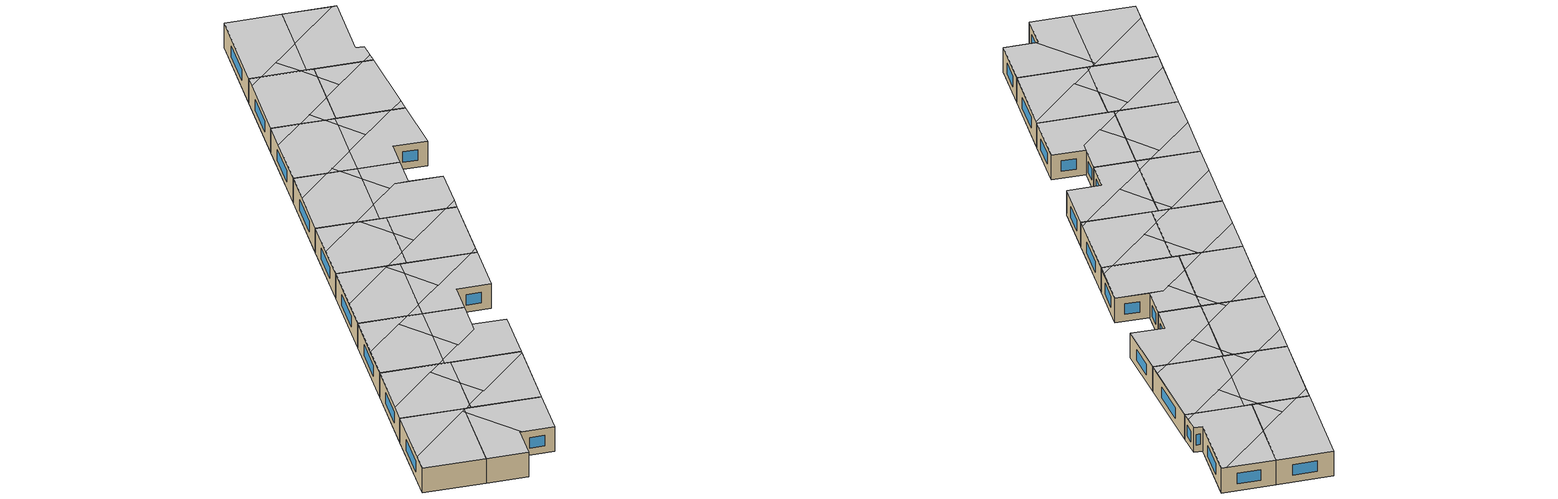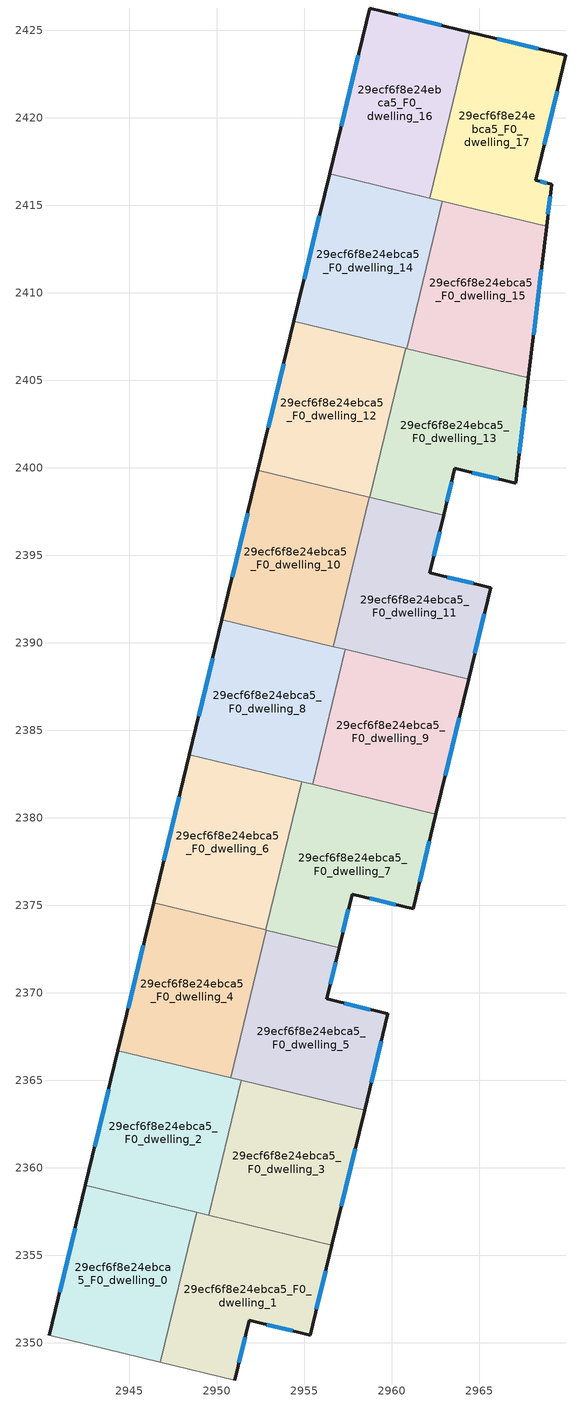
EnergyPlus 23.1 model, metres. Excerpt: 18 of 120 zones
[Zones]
29ecf6f8e24ebca5_F0_dwelling_0
 floor ground (EU_floor_Construction): 2948.85,2357.46 2946.78,2348.9 2940.43,2350.44 2942.5,2358.99 z0
 wall outside (EU_wall_Construction): 2942.5,2358.99 2940.43,2350.44 z0:3
 wall adiabatic (EU_wall_Construction): 2940.43,2350.44 2946.78,2348.9 z0:3
 wall to 29ecf6f8e24ebca5_F0_dwelling_1 (EU_wall_Construction): 2946.78,2348.9 2948.85,2357.46 z0:3
 wall to 29ecf6f8e24ebca5_F0_dwelling_2 (EU_wall_Construction): 2948.85,2357.46 2942.5,2358.99 z0:3
 window (EU_Window_Construction): 2941.91,2356.55 2941.02,2352.88 z0.86:2.14
 ceiling to 29ecf6f8e24ebca5_F1_dwelling_0 (EU_floor_Construction): 2946.78,2348.9 2948.7,2356.86 2948.57,2357.09 2940.92,2352.45 2940.43,2350.44 z3
 ceiling to 29ecf6f8e24ebca5_F1_dwelling_1 (EU_floor_Construction): 2948.7,2356.86 2948.79,2357.22 2948.57,2357.09 z3
 ceiling to 29ecf6f8e24ebca5_F1_dwelling_2 (EU_floor_Construction): 2948.79,2357.22 2948.85,2357.46 2942.5,2358.99 2940.92,2352.45 z3
29ecf6f8e24ebca5_F0_dwelling_1
 floor ground (EU_floor_Construction): 2956.59,2355.59 2955.35,2350.44 2951.87,2351.29 2951.03,2347.88 2946.78,2348.9 2948.85,2357.46 z0
 wall outside (EU_wall_Construction): 2951.03,2347.88 2951.87,2351.29 2955.35,2350.44 2956.59,2355.59 z0:3
 wall adiabatic (EU_wall_Construction): 2946.78,2348.9 2951.03,2347.88 z0:3
 wall to 29ecf6f8e24ebca5_F0_dwelling_3 (EU_wall_Construction): 2956.59,2355.59 2949.54,2357.29 z0:3
 wall to 29ecf6f8e24ebca5_F0_dwelling_2 (EU_wall_Construction): 2949.54,2357.29 2948.85,2357.46 z0:3
 window (EU_Window_Construction): 2952.86,2351.04 2954.35,2350.68 / 2951.27,2348.85 2951.63,2350.31 / 2955.7,2351.91 2956.23,2354.12 z0.86:2.14
 ceiling to 29ecf6f8e24ebca5_F1_dwelling_1 (EU_floor_Construction): 2955.35,2350.44 2956.59,2355.59 2949.09,2357.4 2948.79,2357.22 2948.7,2356.86 2952.12,2351.23 z3
 ceiling to 29ecf6f8e24ebca5_F1_dwelling_0 (EU_floor_Construction): 2951.03,2347.88 2951.87,2351.29 2952.12,2351.23 2948.7,2356.86 2946.78,2348.9 z3
 ceiling to 29ecf6f8e24ebca5_F1_dwelling_2 (EU_floor_Construction): 2949.09,2357.4 2948.85,2357.46 2948.79,2357.22 z3
29ecf6f8e24ebca5_F0_dwelling_10
 floor ground (EU_floor_Construction): 2958.73,2398.32 2956.67,2389.79 2950.3,2391.33 2952.36,2399.86 z0
 wall outside (EU_wall_Construction): 2952.36,2399.86 2950.3,2391.33 z0:3
 wall to 29ecf6f8e24ebca5_F0_dwelling_11 (EU_wall_Construction): 2956.67,2389.79 2958.73,2398.32 z0:3
 wall to 29ecf6f8e24ebca5_F0_dwelling_12 (EU_wall_Construction): 2958.73,2398.32 2952.36,2399.86 z0:3
 wall to 29ecf6f8e24ebca5_F0_dwelling_8 (EU_wall_Construction): 2950.3,2391.33 2956.67,2389.79 z0:3
 window (EU_Window_Construction): 2951.77,2397.42 2950.89,2393.77 z0.86:2.14
 ceiling to 29ecf6f8e24ebca5_F1_dwelling_10 (EU_floor_Construction): 2957.24,2392.15 2958.31,2396.58 2957,2398.74 2955.76,2399.04 2951.55,2396.49 2950.3,2391.33 2954.3,2390.36 z3
 ceiling adiabatic (EU_roof_Construction): 2956.67,2389.79 2957.24,2392.15 2954.3,2390.36 z3
 ceiling to 29ecf6f8e24ebca5_F1_dwelling_12 (EU_floor_Construction): 2955.76,2399.04 2952.36,2399.86 2951.55,2396.49 z3
 ceiling to 29ecf6f8e24ebca5_F1_dwelling_11 (EU_floor_Construction): 2958.31,2396.58 2958.73,2398.32 2957,2398.74 z3
29ecf6f8e24ebca5_F0_dwelling_11
 floor ground (EU_floor_Construction): 2962.97,2397.3 2962.17,2394 2965.66,2393.16 2964.4,2387.93 2956.67,2389.79 2958.73,2398.32 z0
 wall outside (EU_wall_Construction): 2964.4,2387.93 2965.66,2393.16 2962.17,2394 2962.97,2397.3 z0:3
 wall to 29ecf6f8e24ebca5_F0_dwelling_9 (EU_wall_Construction): 2957.35,2389.63 2964.4,2387.93 z0:3
 wall to 29ecf6f8e24ebca5_F0_dwelling_13 (EU_wall_Construction): 2962.97,2397.3 2958.74,2398.32 z0:3
 wall to 29ecf6f8e24ebca5_F0_dwelling_8 (EU_wall_Construction): 2956.67,2389.79 2957.35,2389.63 z0:3
 window (EU_Window_Construction): 2962.4,2394.94 2962.74,2396.36 / 2964.66,2393.4 2963.17,2393.76 / 2964.76,2389.42 2965.3,2391.66 z0.86:2.14
 ceiling to 29ecf6f8e24ebca5_F1_dwelling_9 (EU_floor_Construction): 2964.66,2389.03 2965.65,2393.11 2965.66,2393.16 2960.82,2394.32 2957.24,2392.15 2956.67,2389.79 2963.29,2388.2 z3
 ceiling to 29ecf6f8e24ebca5_F1_dwelling_11 (EU_floor_Construction): 2962.17,2394 2962.97,2397.3 2958.73,2398.32 2958.31,2396.58 2959.99,2393.81 2960.83,2394.32 z3
 ceiling to 29ecf6f8e24ebca5_F1_dwelling_7 (EU_floor_Construction): 2964.39,2387.93 2964.66,2389.03 2963.29,2388.2 z3
 ceiling to 29ecf6f8e24ebca5_F1_dwelling_10 (EU_floor_Construction): 2959.99,2393.81 2958.31,2396.58 2957.24,2392.15 z3
29ecf6f8e24ebca5_F0_dwelling_12
 floor ground (EU_floor_Construction): 2960.8,2406.84 2958.74,2398.32 2952.36,2399.86 2954.42,2408.38 z0
 wall outside (EU_wall_Construction): 2954.42,2408.38 2952.36,2399.86 z0:3
 wall to 29ecf6f8e24ebca5_F0_dwelling_13 (EU_wall_Construction): 2958.74,2398.32 2960.8,2406.84 z0:3
 wall to 29ecf6f8e24ebca5_F0_dwelling_14 (EU_wall_Construction): 2960.8,2406.84 2954.42,2408.38 z0:3
 window (EU_Window_Construction): 2953.83,2405.94 2952.95,2402.29 z0.86:2.14
 ceiling to 29ecf6f8e24ebca5_F1_dwelling_12 (EU_floor_Construction): 2959.46,2401.28 2960.55,2405.8 2959.76,2407.09 2957.32,2407.68 2953.72,2405.5 2952.36,2399.86 2955.76,2399.04 z3
 ceiling to 29ecf6f8e24ebca5_F1_dwelling_14 (EU_floor_Construction): 2957.32,2407.68 2954.42,2408.38 2953.72,2405.5 z3
 ceiling to 29ecf6f8e24ebca5_F1_dwelling_11 (EU_floor_Construction): 2958.73,2398.32 2959.46,2401.28 2956.54,2399.51 2957,2398.74 z3
 ceiling to 29ecf6f8e24ebca5_F1_dwelling_13 (EU_floor_Construction): 2960.55,2405.8 2960.8,2406.84 2959.76,2407.09 z3
 ceiling to 29ecf6f8e24ebca5_F1_dwelling_10 (EU_floor_Construction): 2957,2398.74 2956.54,2399.51 2955.76,2399.04 z3
29ecf6f8e24ebca5_F0_dwelling_13
 floor ground (EU_floor_Construction): 2967.82,2405.14 2967.1,2399.13 2963.61,2399.98 2962.97,2397.3 2958.74,2398.32 2960.8,2406.84 z0
 wall outside (EU_wall_Construction): 2962.97,2397.3 2963.61,2399.98 2967.1,2399.13 2967.82,2405.14 z0:3
 wall to 29ecf6f8e24ebca5_F0_dwelling_15 (EU_wall_Construction): 2967.82,2405.14 2960.87,2406.82 z0:3
 wall to 29ecf6f8e24ebca5_F0_dwelling_14 (EU_wall_Construction): 2960.87,2406.82 2960.8,2406.84 z0:3
 window (EU_Window_Construction): 2967.31,2400.85 2967.61,2403.43 / 2964.61,2399.74 2966.1,2399.38 / 2963.15,2398.06 2963.42,2399.21 z0.86:2.14
 ceiling to 29ecf6f8e24ebca5_F1_dwelling_11 (EU_floor_Construction): 2967.1,2399.13 2967.82,2405.14 2966.4,2405.49 2959.46,2401.28 2958.74,2398.32 2962.97,2397.3 2963.61,2399.98 z3
 ceiling to 29ecf6f8e24ebca5_F1_dwelling_13 (EU_floor_Construction): 2966.4,2405.49 2960.8,2406.84 2960.55,2405.8 2962.26,2402.98 z3
 ceiling to 29ecf6f8e24ebca5_F1_dwelling_12 (EU_floor_Construction): 2962.26,2402.98 2960.55,2405.8 2959.46,2401.28 z3
29ecf6f8e24ebca5_F0_dwelling_14
 floor ground (EU_floor_Construction): 2962.9,2415.25 2960.87,2406.82 2954.42,2408.38 2956.45,2416.81 z0
 wall outside (EU_wall_Construction): 2956.45,2416.81 2954.42,2408.38 z0:3
 wall to 29ecf6f8e24ebca5_F0_dwelling_15 (EU_wall_Construction): 2960.87,2406.82 2962.9,2415.25 z0:3
 wall to 29ecf6f8e24ebca5_F0_dwelling_16 (EU_wall_Construction): 2962.19,2415.42 2956.45,2416.81 z0:3
 wall to 29ecf6f8e24ebca5_F0_dwelling_17 (EU_wall_Construction): 2962.9,2415.25 2962.19,2415.42 z0:3
 window (EU_Window_Construction): 2955.87,2414.4 2955,2410.79 z0.86:2.14
 ceiling to 29ecf6f8e24ebca5_F1_dwelling_14 (EU_floor_Construction): 2961.72,2410.35 2962.58,2413.89 2961.56,2415.57 2957.67,2416.51 2956.16,2415.59 2954.42,2408.38 2957.32,2407.68 z3
 ceiling to 29ecf6f8e24ebca5_F1_dwelling_12 (EU_floor_Construction): 2959.76,2407.09 2958.85,2408.6 2957.32,2407.68 z3
 ceiling to 29ecf6f8e24ebca5_F1_dwelling_15 (EU_floor_Construction): 2962.58,2413.89 2962.9,2415.25 2961.56,2415.57 z3
 ceiling to 29ecf6f8e24ebca5_F1_dwelling_16 (EU_floor_Construction): 2957.67,2416.51 2956.45,2416.81 2956.16,2415.59 z3
 ceiling to 29ecf6f8e24ebca5_F1_dwelling_13 (EU_floor_Construction): 2960.87,2406.82 2961.72,2410.35 2958.85,2408.6 2959.76,2407.09 z3
29ecf6f8e24ebca5_F0_dwelling_15
 floor ground (EU_floor_Construction): 2968.85,2413.81 2967.82,2405.14 2960.87,2406.82 2962.9,2415.25 z0
 wall outside (EU_wall_Construction): 2967.82,2405.14 2968.85,2413.81 z0:3
 wall to 29ecf6f8e24ebca5_F0_dwelling_17 (EU_wall_Construction): 2968.85,2413.81 2962.9,2415.25 z0:3
 window (EU_Window_Construction): 2968.11,2407.62 2968.56,2411.34 z0.86:2.14
 ceiling to 29ecf6f8e24ebca5_F1_dwelling_13 (EU_floor_Construction): 2967.97,2406.44 2968.85,2413.81 2967.84,2414.06 2961.72,2410.35 2960.87,2406.82 2966.4,2405.49 z3
 ceiling to 29ecf6f8e24ebca5_F1_dwelling_15 (EU_floor_Construction): 2967.84,2414.06 2962.9,2415.25 2962.58,2413.89 2963.92,2411.68 z3
 ceiling to 29ecf6f8e24ebca5_F1_dwelling_14 (EU_floor_Construction): 2963.92,2411.68 2962.58,2413.89 2961.72,2410.35 z3
 ceiling to 29ecf6f8e24ebca5_F1_dwelling_11 (EU_floor_Construction): 2967.82,2405.14 2967.97,2406.44 2966.4,2405.49 z3
29ecf6f8e24ebca5_F0_dwelling_16
 floor ground (EU_floor_Construction): 2964.48,2424.9 2962.19,2415.42 2956.45,2416.81 2958.74,2426.28 z0
 wall outside (EU_wall_Construction): 2964.48,2424.9 2958.74,2426.28 2956.45,2416.81 z0:3
 wall to 29ecf6f8e24ebca5_F0_dwelling_17 (EU_wall_Construction): 2962.19,2415.42 2964.48,2424.9 z0:3
 window (EU_Window_Construction): 2962.84,2425.29 2960.38,2425.89 / 2958.09,2423.58 2957.11,2419.51 z0.86:2.14
 ceiling adiabatic (EU_roof_Construction): 2963.27,2419.9 2964.48,2424.9 2958.74,2426.28 2956.45,2416.81 2957.67,2416.51 z3
 ceiling to 29ecf6f8e24ebca5_F1_dwelling_14 (EU_floor_Construction): 2961.56,2415.57 2960.1,2417.98 2957.67,2416.51 z3
 ceiling to 29ecf6f8e24ebca5_F1_dwelling_15 (EU_floor_Construction): 2962.19,2415.42 2963.27,2419.9 2960.1,2417.98 2961.56,2415.57 z3
29ecf6f8e24ebca5_F0_dwelling_17
 floor ground (EU_floor_Construction): 2969.95,2423.58 2968.23,2416.43 2969.14,2416.21 2968.85,2413.81 2962.19,2415.42 2964.48,2424.9 z0
 wall outside (EU_wall_Construction): 2968.85,2413.81 2969.14,2416.21 2968.23,2416.43 2969.95,2423.58 2964.48,2424.9 z0:3
 window (EU_Window_Construction): 2968.39,2423.95 2966.04,2424.52 / 2968.72,2418.47 2969.46,2421.54 / 2968.88,2416.28 2968.49,2416.37 / 2968.93,2414.5 2969.06,2415.53 z0.86:2.14
 ceiling to 29ecf6f8e24ebca5_F1_dwelling_15 (EU_floor_Construction): 2968.96,2414.74 2969.14,2416.21 2968.23,2416.43 2969.95,2423.58 2969.51,2423.68 2963.27,2419.9 2962.19,2415.42 2967.84,2414.06 z3
 ceiling to 29ecf6f8e24ebca5_F1_dwelling_13 (EU_floor_Construction): 2968.85,2413.81 2968.96,2414.74 2967.84,2414.06 z3
 ceiling adiabatic (EU_roof_Construction): 2969.51,2423.68 2964.48,2424.9 2963.27,2419.9 z3
29ecf6f8e24ebca5_F0_dwelling_2
 floor ground (EU_floor_Construction): 2951.41,2365 2949.54,2357.29 2942.5,2358.99 2944.36,2366.71 z0
 wall outside (EU_wall_Construction): 2944.36,2366.71 2942.5,2358.99 z0:3
 wall to 29ecf6f8e24ebca5_F0_dwelling_3 (EU_wall_Construction): 2949.54,2357.29 2951.41,2365 z0:3
 wall to 29ecf6f8e24ebca5_F0_dwelling_4 (EU_wall_Construction): 2950.8,2365.15 2944.36,2366.71 z0:3
 wall to 29ecf6f8e24ebca5_F0_dwelling_5 (EU_wall_Construction): 2951.41,2365 2950.8,2365.15 z0:3
 window (EU_Window_Construction): 2943.83,2364.5 2943.03,2361.2 z0.86:2.14
 ceiling to 29ecf6f8e24ebca5_F1_dwelling_2 (EU_floor_Construction): 2949.65,2357.75 2950.57,2361.54 2948.82,2364.42 2942.95,2360.87 2942.5,2358.99 2949.09,2357.4 z3
 ceiling to 29ecf6f8e24ebca5_F1_dwelling_4 (EU_floor_Construction): 2950.24,2365.29 2944.36,2366.7 2942.95,2360.87 z3
 ceiling to 29ecf6f8e24ebca5_F1_dwelling_1 (EU_floor_Construction): 2949.54,2357.29 2949.65,2357.74 2949.09,2357.4 z3
 ceiling to 29ecf6f8e24ebca5_F1_dwelling_3 (EU_floor_Construction): 2950.57,2361.54 2951.41,2365 2950.24,2365.29 2948.82,2364.42 z3
29ecf6f8e24ebca5_F0_dwelling_3
 floor ground (EU_floor_Construction): 2958.45,2363.3 2956.59,2355.59 2949.54,2357.29 2951.41,2365 z0
 wall outside (EU_wall_Construction): 2956.59,2355.59 2958.45,2363.3 z0:3
 wall to 29ecf6f8e24ebca5_F0_dwelling_5 (EU_wall_Construction): 2958.45,2363.3 2951.41,2365 z0:3
 window (EU_Window_Construction): 2957.12,2357.79 2957.92,2361.1 z0.86:2.14
 ceiling to 29ecf6f8e24ebca5_F1_dwelling_3 (EU_floor_Construction): 2958.39,2363.04 2958.45,2363.3 2951.41,2365 2950.57,2361.54 2952,2359.17 z3
 ceiling to 29ecf6f8e24ebca5_F1_dwelling_1 (EU_floor_Construction): 2956.59,2355.59 2958.39,2363.04 2949.65,2357.74 2949.54,2357.29 z3
 ceiling to 29ecf6f8e24ebca5_F1_dwelling_2 (EU_floor_Construction): 2952,2359.17 2950.57,2361.54 2949.65,2357.75 z3
29ecf6f8e24ebca5_F0_dwelling_4
 floor ground (EU_floor_Construction): 2952.84,2373.59 2950.8,2365.15 2944.36,2366.71 2946.4,2375.14 z0
 wall outside (EU_wall_Construction): 2946.4,2375.14 2944.36,2366.71 z0:3
 wall to 29ecf6f8e24ebca5_F0_dwelling_5 (EU_wall_Construction): 2950.8,2365.15 2952.84,2373.59 z0:3
 wall to 29ecf6f8e24ebca5_F0_dwelling_6 (EU_wall_Construction): 2952.81,2373.6 2946.4,2375.14 z0:3
 wall to 29ecf6f8e24ebca5_F0_dwelling_7 (EU_wall_Construction): 2952.84,2373.59 2952.81,2373.6 z0:3
 window (EU_Window_Construction): 2945.81,2372.73 2944.94,2369.12 z0.86:2.14
 ceiling to 29ecf6f8e24ebca5_F1_dwelling_4 (EU_floor_Construction): 2950.93,2365.71 2951.91,2369.77 2949.89,2373.1 2945.22,2370.27 2944.36,2366.7 2950.24,2365.29 z3
 ceiling to 29ecf6f8e24ebca5_F1_dwelling_6 (EU_floor_Construction): 2951.31,2373.96 2946.4,2375.14 2945.22,2370.27 z3
 ceiling to 29ecf6f8e24ebca5_F1_dwelling_5 (EU_floor_Construction): 2951.91,2369.77 2952.84,2373.59 2951.31,2373.96 2949.89,2373.1 z3
 ceiling to 29ecf6f8e24ebca5_F1_dwelling_3 (EU_floor_Construction): 2950.8,2365.15 2950.93,2365.71 2950.24,2365.29 z3
29ecf6f8e24ebca5_F0_dwelling_5
 floor ground (EU_floor_Construction): 2957,2372.58 2956.29,2369.65 2959.78,2368.81 2958.45,2363.3 2950.8,2365.15 2952.84,2373.59 z0
 wall outside (EU_wall_Construction): 2958.45,2363.3 2959.78,2368.81 2956.29,2369.65 2957,2372.58 z0:3
 wall to 29ecf6f8e24ebca5_F0_dwelling_7 (EU_wall_Construction): 2957,2372.58 2952.84,2373.59 z0:3
 window (EU_Window_Construction): 2956.49,2370.49 2956.8,2371.75 / 2958.78,2369.05 2957.29,2369.41 / 2958.83,2364.88 2959.4,2367.23 z0.86:2.14
 ceiling to 29ecf6f8e24ebca5_F1_dwelling_5 (EU_floor_Construction): 2956.09,2368.83 2956.29,2369.66 2957,2372.59 2952.84,2373.59 2951.91,2369.77 2953.45,2367.23 z3
 ceiling to 29ecf6f8e24ebca5_F1_dwelling_3 (EU_floor_Construction): 2958.45,2363.3 2959.78,2368.81 2956.29,2369.65 2956.09,2368.84 2950.93,2365.71 2950.8,2365.15 z3
 ceiling to 29ecf6f8e24ebca5_F1_dwelling_4 (EU_floor_Construction): 2953.45,2367.23 2951.91,2369.77 2950.93,2365.71 z3
29ecf6f8e24ebca5_F0_dwelling_6
 floor ground (EU_floor_Construction): 2954.86,2382.07 2952.81,2373.6 2946.4,2375.14 2948.44,2383.62 z0
 wall outside (EU_wall_Construction): 2948.44,2383.62 2946.4,2375.14 z0:3
 wall to 29ecf6f8e24ebca5_F0_dwelling_7 (EU_wall_Construction): 2952.81,2373.6 2954.86,2382.07 z0:3
 wall to 29ecf6f8e24ebca5_F0_dwelling_8 (EU_wall_Construction): 2954.86,2382.07 2948.44,2383.62 z0:3
 window (EU_Window_Construction): 2947.86,2381.2 2946.98,2377.57 z0.86:2.14
 ceiling to 29ecf6f8e24ebca5_F1_dwelling_6 (EU_floor_Construction): 2953.17,2375.09 2954.46,2380.43 2953.39,2382.2 2947.19,2378.44 2946.4,2375.14 2951.31,2373.96 z3
 ceiling to 29ecf6f8e24ebca5_F1_dwelling_8 (EU_floor_Construction): 2953.66,2382.36 2948.44,2383.62 2947.19,2378.44 z3
 ceiling to 29ecf6f8e24ebca5_F1_dwelling_5 (EU_floor_Construction): 2952.81,2373.6 2953.17,2375.09 2951.31,2373.96 z3
 ceiling adiabatic (EU_roof_Construction): 2954.46,2380.43 2954.86,2382.07 2953.66,2382.36 2953.39,2382.2 z3
29ecf6f8e24ebca5_F0_dwelling_7
 floor ground (EU_floor_Construction): 2962.53,2380.21 2961.23,2374.81 2957.74,2375.65 2957,2372.58 2952.81,2373.6 2954.86,2382.07 z0
 wall outside (EU_wall_Construction): 2957,2372.58 2957.74,2375.65 2961.23,2374.81 2962.53,2380.21 z0:3
 wall to 29ecf6f8e24ebca5_F0_dwelling_9 (EU_wall_Construction): 2962.53,2380.21 2955.49,2381.92 z0:3
 wall to 29ecf6f8e24ebca5_F0_dwelling_8 (EU_wall_Construction): 2955.49,2381.92 2954.86,2382.07 z0:3
 window (EU_Window_Construction): 2958.74,2375.41 2960.23,2375.05 / 2957.21,2373.46 2957.53,2374.77 / 2961.6,2376.35 2962.16,2378.67 z0.86:2.14
 ceiling adiabatic (EU_roof_Construction): 2961.88,2380.37 2954.86,2382.07 2954.46,2380.43 2956.48,2377.1 z3
 ceiling to 29ecf6f8e24ebca5_F1_dwelling_5 (EU_floor_Construction): 2961.23,2374.81 2962.53,2380.21 2961.88,2380.37 2953.17,2375.09 2952.81,2373.6 2957,2372.59 2957.74,2375.65 z3
 ceiling to 29ecf6f8e24ebca5_F1_dwelling_6 (EU_floor_Construction): 2956.48,2377.1 2954.46,2380.43 2953.17,2375.09 z3
29ecf6f8e24ebca5_F0_dwelling_8
 floor ground (EU_floor_Construction): 2957.35,2389.63 2955.49,2381.92 2948.44,2383.62 2950.3,2391.33 z0
 wall outside (EU_wall_Construction): 2950.3,2391.33 2948.44,2383.62 z0:3
 wall to 29ecf6f8e24ebca5_F0_dwelling_9 (EU_wall_Construction): 2955.49,2381.92 2957.35,2389.63 z0:3
 window (EU_Window_Construction): 2949.77,2389.13 2948.97,2385.82 z0.86:2.14
 ceiling to 29ecf6f8e24ebca5_F1_dwelling_8 (EU_floor_Construction): 2955.93,2383.73 2956.71,2387 2954.73,2390.26 2954.3,2390.36 2949.35,2387.36 2948.44,2383.62 2953.66,2382.36 z3
 ceiling to 29ecf6f8e24ebca5_F1_dwelling_10 (EU_floor_Construction): 2954.3,2390.36 2950.3,2391.33 2949.35,2387.36 z3
 ceiling to 29ecf6f8e24ebca5_F1_dwelling_9 (EU_floor_Construction): 2956.71,2387 2957.35,2389.63 2954.73,2390.26 z3
 ceiling to 29ecf6f8e24ebca5_F1_dwelling_7 (EU_floor_Construction): 2955.49,2381.92 2955.93,2383.73 2953.66,2382.36 z3
29ecf6f8e24ebca5_F0_dwelling_9
 floor ground (EU_floor_Construction): 2964.4,2387.93 2962.53,2380.21 2955.49,2381.92 2957.35,2389.63 z0
 wall outside (EU_wall_Construction): 2962.53,2380.21 2964.4,2387.93 z0:3
 window (EU_Window_Construction): 2963.07,2382.42 2963.86,2385.72 z0.86:2.14
 ceiling to 29ecf6f8e24ebca5_F1_dwelling_7 (EU_floor_Construction): 2962.69,2380.86 2964.39,2387.93 2963.29,2388.2 2955.93,2383.73 2955.49,2381.92 2961.88,2380.37 z3
 ceiling to 29ecf6f8e24ebca5_F1_dwelling_8 (EU_floor_Construction): 2957.95,2384.96 2956.71,2387 2955.93,2383.73 z3
 ceiling to 29ecf6f8e24ebca5_F1_dwelling_5 (EU_floor_Construction): 2962.53,2380.21 2962.69,2380.86 2961.88,2380.37 z3
 ceiling to 29ecf6f8e24ebca5_F1_dwelling_9 (EU_floor_Construction): 2963.29,2388.2 2957.35,2389.63 2956.71,2387 2957.95,2384.96 z3
[Building]
EU S2 Campaign: North Axis=0; Terrain=City; Solar Distribution=FullExterior
[Site:Location]
Helsinki-Vantaa.AP: Latitude=60.317; Longitude=24.963; Time Zone=2; Elevation=54.6
[SizingPeriod:WeatherFileDays]
AnnualSizingPeriod: Begin Month=1; Begin Day of Month=1; End Month=12; End Day of Month=31; Day of Week for Start Day=Monday; Use Weather File Daylight Saving Period=No; Use Weather File Rain and Snow Indicators=No
[MATERIAL]
EU_InternalMass_Material: Roughness=MediumRough; Thickness=0.1; Conductivity=1; Density=1800; Specific Heat=900; Thermal Absorptance=0.9; Solar Absorptance=0.7; Visible Absorptance=0.7
[MATERIAL:NOMASS] Roughness=MediumRough; Thermal Absorptance=0.9; Solar Absorptance=0.7; Visible Absorptance=0.7
Name | Thermal Resistance
EU_wall_NoMass | 5.91765
EU_roof_NoMass | 11.1778
EU_floor_NoMass | 6.2875
[WINDOWMATERIAL:SIMPLEGLAZINGSYSTEM]
EU_Window_SimpleGlazing: UFactor=0.994035; Solar Heat Gain Coefficient=0.7; Visible Transmittance=0.7
[CONSTRUCTION]
EU_wall_Construction: EU_wall_NoMass
EU_roof_Construction: EU_roof_NoMass
EU_floor_Construction: EU_floor_NoMass
EU_Window_Construction: EU_Window_SimpleGlazing
EU_InternalMass_Construction: EU_InternalMass_Material
[ZONE] Type=1; Multiplier=1; Ceiling Height=autocalculate; Floor Area=autocalculate; Part of Total Floor Area=Yes
Name | Volume
29ecf6f8e24ebca5_F0_dwelling_0 | 172.531
29ecf6f8e24ebca5_F0_dwelling_1 | 172.526
29ecf6f8e24ebca5_F0_dwelling_10 | 172.547
29ecf6f8e24ebca5_F0_dwelling_11 | 172.508
29ecf6f8e24ebca5_F0_dwelling_12 | 172.543
29ecf6f8e24ebca5_F0_dwelling_13 | 172.549
29ecf6f8e24ebca5_F0_dwelling_14; 29ecf6f8e24ebca5_F0_dwelling_16 | 172.551
29ecf6f8e24ebca5_F0_dwelling_15 | 172.499
29ecf6f8e24ebca5_F0_dwelling_17 | 172.529
29ecf6f8e24ebca5_F0_dwelling_2 | 172.504
29ecf6f8e24ebca5_F0_dwelling_3 | 172.527
29ecf6f8e24ebca5_F0_dwelling_4; 29ecf6f8e24ebca5_F0_dwelling_9 | 172.54
29ecf6f8e24ebca5_F0_dwelling_5 | 172.541
29ecf6f8e24ebca5_F0_dwelling_6 | 172.51
29ecf6f8e24ebca5_F0_dwelling_7 | 172.55
29ecf6f8e24ebca5_F0_dwelling_8 | 172.52
[INTERNALMASS] Construction=EU_InternalMass_Construction
Name | Zone or ZoneList | Surface Area
29ecf6f8e24ebca5_F0_dwelling_0_EU_InternalMass | 29ecf6f8e24ebca5_F0_dwelling_0 | 57.5095
29ecf6f8e24ebca5_F0_dwelling_1_EU_InternalMass | 29ecf6f8e24ebca5_F0_dwelling_1 | 57.5092
29ecf6f8e24ebca5_F0_dwelling_2_EU_InternalMass | 29ecf6f8e24ebca5_F0_dwelling_2 | 57.5032
29ecf6f8e24ebca5_F0_dwelling_3_EU_InternalMass | 29ecf6f8e24ebca5_F0_dwelling_3 | 57.5109
29ecf6f8e24ebca5_F0_dwelling_4_EU_InternalMass | 29ecf6f8e24ebca5_F0_dwelling_4 | 57.5149
29ecf6f8e24ebca5_F0_dwelling_5_EU_InternalMass | 29ecf6f8e24ebca5_F0_dwelling_5 | 57.5175
29ecf6f8e24ebca5_F0_dwelling_6_EU_InternalMass | 29ecf6f8e24ebca5_F0_dwelling_6 | 57.5024
29ecf6f8e24ebca5_F0_dwelling_7_EU_InternalMass | 29ecf6f8e24ebca5_F0_dwelling_7 | 57.5163
29ecf6f8e24ebca5_F0_dwelling_8_EU_InternalMass | 29ecf6f8e24ebca5_F0_dwelling_8 | 57.5089
29ecf6f8e24ebca5_F0_dwelling_9_EU_InternalMass | 29ecf6f8e24ebca5_F0_dwelling_9 | 57.5135
29ecf6f8e24ebca5_F0_dwelling_10_EU_InternalMass | 29ecf6f8e24ebca5_F0_dwelling_10 | 57.5158
29ecf6f8e24ebca5_F0_dwelling_11_EU_InternalMass | 29ecf6f8e24ebca5_F0_dwelling_11 | 57.5024
29ecf6f8e24ebca5_F0_dwelling_12_EU_InternalMass | 29ecf6f8e24ebca5_F0_dwelling_12 | 57.5135
29ecf6f8e24ebca5_F0_dwelling_13_EU_InternalMass | 29ecf6f8e24ebca5_F0_dwelling_13 | 57.5181
29ecf6f8e24ebca5_F0_dwelling_14_EU_InternalMass | 29ecf6f8e24ebca5_F0_dwelling_14 | 57.514
29ecf6f8e24ebca5_F0_dwelling_15_EU_InternalMass | 29ecf6f8e24ebca5_F0_dwelling_15 | 57.4996
29ecf6f8e24ebca5_F0_dwelling_16_EU_InternalMass | 29ecf6f8e24ebca5_F0_dwelling_16 | 57.5151
29ecf6f8e24ebca5_F0_dwelling_17_EU_InternalMass | 29ecf6f8e24ebca5_F0_dwelling_17 | 57.5088
[OTHEREQUIPMENT] Fuel Type=Electricity; Design Level Calculation Method=Watts/Area; Power per Zone Floor Area=1; Fraction Latent=0; Fraction Radiant=0; Fraction Lost=0; Carbon Dioxide Generation Rate=0; EndUse Subcategory=EU_Step8_InternalGains
Name | Zone or ZoneList or Space or SpaceList | Schedule
EU_Step8_InternalGain_29ecf6f8e24ebca5_F0_dwelling_0_f000 | 29ecf6f8e24ebca5_F0_dwelling_0 | EU_Step8_GainSchedule_29ecf6f8e24ebca5_F0_dwelling_0_f000
EU_Step8_InternalGain_29ecf6f8e24ebca5_F0_dwelling_1_f000 | 29ecf6f8e24ebca5_F0_dwelling_1 | EU_Step8_GainSchedule_29ecf6f8e24ebca5_F0_dwelling_1_f000
EU_Step8_InternalGain_29ecf6f8e24ebca5_F0_dwelling_2_f000 | 29ecf6f8e24ebca5_F0_dwelling_2 | EU_Step8_GainSchedule_29ecf6f8e24ebca5_F0_dwelling_2_f000
EU_Step8_InternalGain_29ecf6f8e24ebca5_F0_dwelling_3_f000 | 29ecf6f8e24ebca5_F0_dwelling_3 | EU_Step8_GainSchedule_29ecf6f8e24ebca5_F0_dwelling_3_f000
EU_Step8_InternalGain_29ecf6f8e24ebca5_F0_dwelling_4_f000 | 29ecf6f8e24ebca5_F0_dwelling_4 | EU_Step8_GainSchedule_29ecf6f8e24ebca5_F0_dwelling_4_f000
EU_Step8_InternalGain_29ecf6f8e24ebca5_F0_dwelling_5_f000 | 29ecf6f8e24ebca5_F0_dwelling_5 | EU_Step8_GainSchedule_29ecf6f8e24ebca5_F0_dwelling_5_f000
EU_Step8_InternalGain_29ecf6f8e24ebca5_F0_dwelling_6_f000 | 29ecf6f8e24ebca5_F0_dwelling_6 | EU_Step8_GainSchedule_29ecf6f8e24ebca5_F0_dwelling_6_f000
EU_Step8_InternalGain_29ecf6f8e24ebca5_F0_dwelling_7_f000 | 29ecf6f8e24ebca5_F0_dwelling_7 | EU_Step8_GainSchedule_29ecf6f8e24ebca5_F0_dwelling_7_f000
EU_Step8_InternalGain_29ecf6f8e24ebca5_F0_dwelling_8_f000 | 29ecf6f8e24ebca5_F0_dwelling_8 | EU_Step8_GainSchedule_29ecf6f8e24ebca5_F0_dwelling_8_f000
EU_Step8_InternalGain_29ecf6f8e24ebca5_F0_dwelling_9_f000 | 29ecf6f8e24ebca5_F0_dwelling_9 | EU_Step8_GainSchedule_29ecf6f8e24ebca5_F0_dwelling_9_f000
EU_Step8_InternalGain_29ecf6f8e24ebca5_F0_dwelling_10_f000 | 29ecf6f8e24ebca5_F0_dwelling_10 | EU_Step8_GainSchedule_29ecf6f8e24ebca5_F0_dwelling_10_f000
EU_Step8_InternalGain_29ecf6f8e24ebca5_F0_dwelling_11_f000 | 29ecf6f8e24ebca5_F0_dwelling_11 | EU_Step8_GainSchedule_29ecf6f8e24ebca5_F0_dwelling_11_f000
EU_Step8_InternalGain_29ecf6f8e24ebca5_F0_dwelling_12_f000 | 29ecf6f8e24ebca5_F0_dwelling_12 | EU_Step8_GainSchedule_29ecf6f8e24ebca5_F0_dwelling_12_f000
EU_Step8_InternalGain_29ecf6f8e24ebca5_F0_dwelling_13_f000 | 29ecf6f8e24ebca5_F0_dwelling_13 | EU_Step8_GainSchedule_29ecf6f8e24ebca5_F0_dwelling_13_f000
EU_Step8_InternalGain_29ecf6f8e24ebca5_F0_dwelling_14_f000 | 29ecf6f8e24ebca5_F0_dwelling_14 | EU_Step8_GainSchedule_29ecf6f8e24ebca5_F0_dwelling_14_f000
EU_Step8_InternalGain_29ecf6f8e24ebca5_F0_dwelling_15_f000 | 29ecf6f8e24ebca5_F0_dwelling_15 | EU_Step8_GainSchedule_29ecf6f8e24ebca5_F0_dwelling_15_f000
EU_Step8_InternalGain_29ecf6f8e24ebca5_F0_dwelling_16_f000 | 29ecf6f8e24ebca5_F0_dwelling_16 | EU_Step8_GainSchedule_29ecf6f8e24ebca5_F0_dwelling_16_f000
EU_Step8_InternalGain_29ecf6f8e24ebca5_F0_dwelling_17_f000 | 29ecf6f8e24ebca5_F0_dwelling_17 | EU_Step8_GainSchedule_29ecf6f8e24ebca5_F0_dwelling_17_f000
[ZONEVENTILATION:DESIGNFLOWRATE] Schedule=EU_AlwaysOn; Design Flow Rate Calculation Method=AirChanges/Hour; Air Changes per Hour=0.596421; Ventilation Type=Natural; Fan Pressure Rise=0; Fan Total Efficiency=1; Constant Term Coefficient=1; Temperature Term Coefficient=0; Velocity Term Coefficient=0; Velocity Squared Term Coefficient=0; Minimum Indoor Temperature=-100; Maximum Indoor Temperature=100; Delta Temperature=-100; Minimum Outdoor Temperature=-100; Maximum Outdoor Temperature=100; Maximum Wind Speed=40
Name | Zone or ZoneList or Space or SpaceList
EU_ConstantAir_29ecf6f8e24ebca5_F0_dwelling_0 | 29ecf6f8e24ebca5_F0_dwelling_0
EU_ConstantAir_29ecf6f8e24ebca5_F0_dwelling_1 | 29ecf6f8e24ebca5_F0_dwelling_1
EU_ConstantAir_29ecf6f8e24ebca5_F0_dwelling_2 | 29ecf6f8e24ebca5_F0_dwelling_2
EU_ConstantAir_29ecf6f8e24ebca5_F0_dwelling_3 | 29ecf6f8e24ebca5_F0_dwelling_3
EU_ConstantAir_29ecf6f8e24ebca5_F0_dwelling_4 | 29ecf6f8e24ebca5_F0_dwelling_4
EU_ConstantAir_29ecf6f8e24ebca5_F0_dwelling_5 | 29ecf6f8e24ebca5_F0_dwelling_5
EU_ConstantAir_29ecf6f8e24ebca5_F0_dwelling_6 | 29ecf6f8e24ebca5_F0_dwelling_6
EU_ConstantAir_29ecf6f8e24ebca5_F0_dwelling_7 | 29ecf6f8e24ebca5_F0_dwelling_7
EU_ConstantAir_29ecf6f8e24ebca5_F0_dwelling_8 | 29ecf6f8e24ebca5_F0_dwelling_8
EU_ConstantAir_29ecf6f8e24ebca5_F0_dwelling_9 | 29ecf6f8e24ebca5_F0_dwelling_9
EU_ConstantAir_29ecf6f8e24ebca5_F0_dwelling_10 | 29ecf6f8e24ebca5_F0_dwelling_10
EU_ConstantAir_29ecf6f8e24ebca5_F0_dwelling_11 | 29ecf6f8e24ebca5_F0_dwelling_11
EU_ConstantAir_29ecf6f8e24ebca5_F0_dwelling_12 | 29ecf6f8e24ebca5_F0_dwelling_12
EU_ConstantAir_29ecf6f8e24ebca5_F0_dwelling_13 | 29ecf6f8e24ebca5_F0_dwelling_13
EU_ConstantAir_29ecf6f8e24ebca5_F0_dwelling_14 | 29ecf6f8e24ebca5_F0_dwelling_14
EU_ConstantAir_29ecf6f8e24ebca5_F0_dwelling_15 | 29ecf6f8e24ebca5_F0_dwelling_15
EU_ConstantAir_29ecf6f8e24ebca5_F0_dwelling_16 | 29ecf6f8e24ebca5_F0_dwelling_16
EU_ConstantAir_29ecf6f8e24ebca5_F0_dwelling_17 | 29ecf6f8e24ebca5_F0_dwelling_17
[HVACTEMPLATE:THERMOSTAT] Constant Heating Setpoint=20; Constant Cooling Setpoint=50
EU_HeatOnly_29ecf6f8e24ebca5_F0_dwelling_0; EU_HeatOnly_29ecf6f8e24ebca5_F0_dwelling_1; EU_HeatOnly_29ecf6f8e24ebca5_F0_dwelling_2; EU_HeatOnly_29ecf6f8e24ebca5_F0_dwelling_3; EU_HeatOnly_29ecf6f8e24ebca5_F0_dwelling_4; EU_HeatOnly_29ecf6f8e24ebca5_F0_dwelling_5; EU_HeatOnly_29ecf6f8e24ebca5_F0_dwelling_6; EU_HeatOnly_29ecf6f8e24ebca5_F0_dwelling_7; EU_HeatOnly_29ecf6f8e24ebca5_F0_dwelling_8; EU_HeatOnly_29ecf6f8e24ebca5_F0_dwelling_9; EU_HeatOnly_29ecf6f8e24ebca5_F0_dwelling_10; EU_HeatOnly_29ecf6f8e24ebca5_F0_dwelling_11; EU_HeatOnly_29ecf6f8e24ebca5_F0_dwelling_12; EU_HeatOnly_29ecf6f8e24ebca5_F0_dwelling_13; EU_HeatOnly_29ecf6f8e24ebca5_F0_dwelling_14; EU_HeatOnly_29ecf6f8e24ebca5_F0_dwelling_15; EU_HeatOnly_29ecf6f8e24ebca5_F0_dwelling_16; EU_HeatOnly_29ecf6f8e24ebca5_F0_dwelling_17; EU_HeatOnly_29ecf6f8e24ebca5_F1_dwelling_0; EU_HeatOnly_29ecf6f8e24ebca5_F1_dwelling_1; EU_HeatOnly_29ecf6f8e24ebca5_F1_dwelling_2; EU_HeatOnly_29ecf6f8e24ebca5_F1_dwelling_3; EU_HeatOnly_29ecf6f8e24ebca5_F1_dwelling_4; EU_HeatOnly_29ecf6f8e24ebca5_F1_dwelling_5; EU_HeatOnly_29ecf6f8e24ebca5_F1_dwelling_6; EU_HeatOnly_29ecf6f8e24ebca5_F1_dwelling_7; EU_HeatOnly_29ecf6f8e24ebca5_F1_dwelling_8; EU_HeatOnly_29ecf6f8e24ebca5_F1_dwelling_9; EU_HeatOnly_29ecf6f8e24ebca5_F1_dwelling_10; EU_HeatOnly_29ecf6f8e24ebca5_F1_dwelling_11; EU_HeatOnly_29ecf6f8e24ebca5_F1_dwelling_12; EU_HeatOnly_29ecf6f8e24ebca5_F1_dwelling_13; EU_HeatOnly_29ecf6f8e24ebca5_F1_dwelling_14; EU_HeatOnly_29ecf6f8e24ebca5_F1_dwelling_15; EU_HeatOnly_29ecf6f8e24ebca5_F1_dwelling_16; EU_HeatOnly_29ecf6f8e24ebca5_F2_dwelling_0; EU_HeatOnly_29ecf6f8e24ebca5_F2_dwelling_1; EU_HeatOnly_29ecf6f8e24ebca5_F2_dwelling_2; EU_HeatOnly_29ecf6f8e24ebca5_F2_dwelling_3; EU_HeatOnly_29ecf6f8e24ebca5_F2_dwelling_4; EU_HeatOnly_29ecf6f8e24ebca5_F2_dwelling_5; EU_HeatOnly_29ecf6f8e24ebca5_F2_dwelling_6; EU_HeatOnly_29ecf6f8e24ebca5_F2_dwelling_7; EU_HeatOnly_29ecf6f8e24ebca5_F2_dwelling_8; EU_HeatOnly_29ecf6f8e24ebca5_F2_dwelling_9; EU_HeatOnly_29ecf6f8e24ebca5_F2_dwelling_10; EU_HeatOnly_29ecf6f8e24ebca5_F2_dwelling_11; EU_HeatOnly_29ecf6f8e24ebca5_F2_dwelling_12; EU_HeatOnly_29ecf6f8e24ebca5_F2_dwelling_13; EU_HeatOnly_29ecf6f8e24ebca5_F2_dwelling_14; EU_HeatOnly_29ecf6f8e24ebca5_F2_dwelling_15; EU_HeatOnly_29ecf6f8e24ebca5_F2_dwelling_16; EU_HeatOnly_29ecf6f8e24ebca5_F3_dwelling_0; EU_HeatOnly_29ecf6f8e24ebca5_F3_dwelling_1; EU_HeatOnly_29ecf6f8e24ebca5_F3_dwelling_2; EU_HeatOnly_29ecf6f8e24ebca5_F3_dwelling_3; EU_HeatOnly_29ecf6f8e24ebca5_F3_dwelling_4; EU_HeatOnly_29ecf6f8e24ebca5_F3_dwelling_5; EU_HeatOnly_29ecf6f8e24ebca5_F3_dwelling_6; EU_HeatOnly_29ecf6f8e24ebca5_F3_dwelling_7; EU_HeatOnly_29ecf6f8e24ebca5_F3_dwelling_8; EU_HeatOnly_29ecf6f8e24ebca5_F3_dwelling_9; EU_HeatOnly_29ecf6f8e24ebca5_F3_dwelling_10; EU_HeatOnly_29ecf6f8e24ebca5_F3_dwelling_11; EU_HeatOnly_29ecf6f8e24ebca5_F3_dwelling_12; EU_HeatOnly_29ecf6f8e24ebca5_F3_dwelling_13; EU_HeatOnly_29ecf6f8e24ebca5_F3_dwelling_14; EU_HeatOnly_29ecf6f8e24ebca5_F3_dwelling_15; EU_HeatOnly_29ecf6f8e24ebca5_F3_dwelling_16; EU_HeatOnly_29ecf6f8e24ebca5_F4_dwelling_0; EU_HeatOnly_29ecf6f8e24ebca5_F4_dwelling_1; EU_HeatOnly_29ecf6f8e24ebca5_F4_dwelling_2; EU_HeatOnly_29ecf6f8e24ebca5_F4_dwelling_3; EU_HeatOnly_29ecf6f8e24ebca5_F4_dwelling_4; EU_HeatOnly_29ecf6f8e24ebca5_F4_dwelling_5; EU_HeatOnly_29ecf6f8e24ebca5_F4_dwelling_6; EU_HeatOnly_29ecf6f8e24ebca5_F4_dwelling_7; EU_HeatOnly_29ecf6f8e24ebca5_F4_dwelling_8; EU_HeatOnly_29ecf6f8e24ebca5_F4_dwelling_9; EU_HeatOnly_29ecf6f8e24ebca5_F4_dwelling_10; EU_HeatOnly_29ecf6f8e24ebca5_F4_dwelling_11; EU_HeatOnly_29ecf6f8e24ebca5_F4_dwelling_12; EU_HeatOnly_29ecf6f8e24ebca5_F4_dwelling_13; EU_HeatOnly_29ecf6f8e24ebca5_F4_dwelling_14; EU_HeatOnly_29ecf6f8e24ebca5_F4_dwelling_15; EU_HeatOnly_29ecf6f8e24ebca5_F4_dwelling_16; EU_HeatOnly_29ecf6f8e24ebca5_F5_dwelling_0; EU_HeatOnly_29ecf6f8e24ebca5_F5_dwelling_1; EU_HeatOnly_29ecf6f8e24ebca5_F5_dwelling_2; EU_HeatOnly_29ecf6f8e24ebca5_F5_dwelling_3; EU_HeatOnly_29ecf6f8e24ebca5_F5_dwelling_4; EU_HeatOnly_29ecf6f8e24ebca5_F5_dwelling_5; EU_HeatOnly_29ecf6f8e24ebca5_F5_dwelling_6; EU_HeatOnly_29ecf6f8e24ebca5_F5_dwelling_7; EU_HeatOnly_29ecf6f8e24ebca5_F5_dwelling_8; EU_HeatOnly_29ecf6f8e24ebca5_F5_dwelling_9; EU_HeatOnly_29ecf6f8e24ebca5_F5_dwelling_10; EU_HeatOnly_29ecf6f8e24ebca5_F5_dwelling_11; EU_HeatOnly_29ecf6f8e24ebca5_F5_dwelling_12; EU_HeatOnly_29ecf6f8e24ebca5_F5_dwelling_13; EU_HeatOnly_29ecf6f8e24ebca5_F5_dwelling_14; EU_HeatOnly_29ecf6f8e24ebca5_F5_dwelling_15; EU_HeatOnly_29ecf6f8e24ebca5_F5_dwelling_16; EU_HeatOnly_29ecf6f8e24ebca5_F6_dwelling_0; EU_HeatOnly_29ecf6f8e24ebca5_F6_dwelling_1; EU_HeatOnly_29ecf6f8e24ebca5_F6_dwelling_2; EU_HeatOnly_29ecf6f8e24ebca5_F6_dwelling_3; EU_HeatOnly_29ecf6f8e24ebca5_F6_dwelling_4; EU_HeatOnly_29ecf6f8e24ebca5_F6_dwelling_5; EU_HeatOnly_29ecf6f8e24ebca5_F6_dwelling_6; EU_HeatOnly_29ecf6f8e24ebca5_F6_dwelling_7; EU_HeatOnly_29ecf6f8e24ebca5_F6_dwelling_8; EU_HeatOnly_29ecf6f8e24ebca5_F6_dwelling_9; EU_HeatOnly_29ecf6f8e24ebca5_F6_dwelling_10; EU_HeatOnly_29ecf6f8e24ebca5_F6_dwelling_11; EU_HeatOnly_29ecf6f8e24ebca5_F6_dwelling_12; EU_HeatOnly_29ecf6f8e24ebca5_F6_dwelling_13; EU_HeatOnly_29ecf6f8e24ebca5_F6_dwelling_14; EU_HeatOnly_29ecf6f8e24ebca5_F6_dwelling_15; EU_HeatOnly_29ecf6f8e24ebca5_F6_dwelling_16
[HVACTEMPLATE:ZONE:IDEALLOADSAIRSYSTEM] System Availability Schedule=EU_AlwaysOn; Maximum Heating Supply Air Temperature=50; Minimum Cooling Supply Air Temperature=13; Maximum Heating Supply Air Humidity Ratio=0.0156; Minimum Cooling Supply Air Humidity Ratio=0.0077; Heating Limit=NoLimit; Cooling Limit=NoLimit; Heating Availability Schedule=EU_AlwaysOn; Cooling Availability Schedule=EU_CoolingOff; Dehumidification Control Type=ConstantSensibleHeatRatio; Cooling Sensible Heat Ratio=0.7; Dehumidification Setpoint=60; Humidification Control Type=None; Humidification Setpoint=30; Outdoor Air Method=None; Outdoor Air Flow Rate per Person=0.00944; Outdoor Air Flow Rate per Zone Floor Area=0; Outdoor Air Flow Rate per Zone=0; Demand Controlled Ventilation Type=None; Outdoor Air Economizer Type=NoEconomizer; Heat Recovery Type=None; Sensible Heat Recovery Effectiveness=0.7; Latent Heat Recovery Effectiveness=0.65
Name | Template Thermostat
29ecf6f8e24ebca5_F0_dwelling_0 | EU_HeatOnly_29ecf6f8e24ebca5_F0_dwelling_0
29ecf6f8e24ebca5_F0_dwelling_1 | EU_HeatOnly_29ecf6f8e24ebca5_F0_dwelling_1
29ecf6f8e24ebca5_F0_dwelling_2 | EU_HeatOnly_29ecf6f8e24ebca5_F0_dwelling_2
29ecf6f8e24ebca5_F0_dwelling_3 | EU_HeatOnly_29ecf6f8e24ebca5_F0_dwelling_3
29ecf6f8e24ebca5_F0_dwelling_4 | EU_HeatOnly_29ecf6f8e24ebca5_F0_dwelling_4
29ecf6f8e24ebca5_F0_dwelling_5 | EU_HeatOnly_29ecf6f8e24ebca5_F0_dwelling_5
29ecf6f8e24ebca5_F0_dwelling_6 | EU_HeatOnly_29ecf6f8e24ebca5_F0_dwelling_6
29ecf6f8e24ebca5_F0_dwelling_7 | EU_HeatOnly_29ecf6f8e24ebca5_F0_dwelling_7
29ecf6f8e24ebca5_F0_dwelling_8 | EU_HeatOnly_29ecf6f8e24ebca5_F0_dwelling_8
29ecf6f8e24ebca5_F0_dwelling_9 | EU_HeatOnly_29ecf6f8e24ebca5_F0_dwelling_9
29ecf6f8e24ebca5_F0_dwelling_10 | EU_HeatOnly_29ecf6f8e24ebca5_F0_dwelling_10
29ecf6f8e24ebca5_F0_dwelling_11 | EU_HeatOnly_29ecf6f8e24ebca5_F0_dwelling_11
29ecf6f8e24ebca5_F0_dwelling_12 | EU_HeatOnly_29ecf6f8e24ebca5_F0_dwelling_12
29ecf6f8e24ebca5_F0_dwelling_13 | EU_HeatOnly_29ecf6f8e24ebca5_F0_dwelling_13
29ecf6f8e24ebca5_F0_dwelling_14 | EU_HeatOnly_29ecf6f8e24ebca5_F0_dwelling_14
29ecf6f8e24ebca5_F0_dwelling_15 | EU_HeatOnly_29ecf6f8e24ebca5_F0_dwelling_15
29ecf6f8e24ebca5_F0_dwelling_16 | EU_HeatOnly_29ecf6f8e24ebca5_F0_dwelling_16
29ecf6f8e24ebca5_F0_dwelling_17 | EU_HeatOnly_29ecf6f8e24ebca5_F0_dwelling_17
[SIZING:ZONE] Zone Cooling Design Supply Air Temperature Input Method=SupplyAirTemperature; Zone Cooling Design Supply Air Temperature=13; Zone Heating Design Supply Air Temperature Input Method=SupplyAirTemperature; Zone Heating Design Supply Air Temperature=50; Zone Cooling Design Supply Air Humidity Ratio=0.008; Zone Heating Design Supply Air Humidity Ratio=0.008; Cooling Design Air Flow Method=DesignDay; Cooling Design Air Flow Rate=0; Cooling Minimum Air Flow per Zone Floor Area=0.000762; Cooling Minimum Air Flow=0; Cooling Minimum Air Flow Fraction=0.2; Heating Design Air Flow Method=DesignDay; Heating Design Air Flow Rate=0; Heating Maximum Air Flow per Zone Floor Area=0.002032; Heating Maximum Air Flow=0.141576; Heating Maximum Air Flow Fraction=0.3; Account for Dedicated Outdoor Air System=No; Dedicated Outdoor Air System Control Strategy=NeutralSupplyAir; Dedicated Outdoor Air Low Setpoint Temperature for Design=autosize; Dedicated Outdoor Air High Setpoint Temperature for Design=autosize; Zone Load Sizing Method=Sensible Load Only No Latent Load; Zone Latent Cooling Design Supply Air Humidity Ratio Input Method=HumidityRatioDifference; Zone Cooling Design Supply Air Humidity Ratio Difference=0.005; Zone Latent Heating Design Supply Air Humidity Ratio Input Method=HumidityRatioDifference; Zone Humidification Design Supply Air Humidity Ratio Difference=0.005
29ecf6f8e24ebca5_F0_dwelling_0; 29ecf6f8e24ebca5_F0_dwelling_1; 29ecf6f8e24ebca5_F0_dwelling_2; 29ecf6f8e24ebca5_F0_dwelling_3; 29ecf6f8e24ebca5_F0_dwelling_4; 29ecf6f8e24ebca5_F0_dwelling_5; 29ecf6f8e24ebca5_F0_dwelling_6; 29ecf6f8e24ebca5_F0_dwelling_7; 29ecf6f8e24ebca5_F0_dwelling_8; 29ecf6f8e24ebca5_F0_dwelling_9; 29ecf6f8e24ebca5_F0_dwelling_10; 29ecf6f8e24ebca5_F0_dwelling_11; 29ecf6f8e24ebca5_F0_dwelling_12; 29ecf6f8e24ebca5_F0_dwelling_13; 29ecf6f8e24ebca5_F0_dwelling_14; 29ecf6f8e24ebca5_F0_dwelling_15; 29ecf6f8e24ebca5_F0_dwelling_16; 29ecf6f8e24ebca5_F0_dwelling_17
[SCHEDULE:CONSTANT]
Name | Hourly Value
EU_AlwaysOn | 1
EU_CoolingOff | 0
[SCHEDULE:FILE] Column Number=1; Rows to Skip at Top=0; Number of Hours of Data=8760; Column Separator=Comma; Interpolate to Timestep=No; Minutes per Item=60; Adjust Schedule for Daylight Savings=Yes
Name | File
EU_Step8_GainSchedule_29ecf6f8e24ebca5_F0_dwelling_0_f000 | ../../schedules/29ecf6f8e24ebca5/29ecf6f8e24ebca5_F0_dwelling_0_f000_gain.csv
EU_Step8_GainSchedule_29ecf6f8e24ebca5_F0_dwelling_1_f000 | ../../schedules/29ecf6f8e24ebca5/29ecf6f8e24ebca5_F0_dwelling_1_f000_gain.csv
EU_Step8_GainSchedule_29ecf6f8e24ebca5_F0_dwelling_2_f000 | ../../schedules/29ecf6f8e24ebca5/29ecf6f8e24ebca5_F0_dwelling_2_f000_gain.csv
EU_Step8_GainSchedule_29ecf6f8e24ebca5_F0_dwelling_3_f000 | ../../schedules/29ecf6f8e24ebca5/29ecf6f8e24ebca5_F0_dwelling_3_f000_gain.csv
EU_Step8_GainSchedule_29ecf6f8e24ebca5_F0_dwelling_4_f000 | ../../schedules/29ecf6f8e24ebca5/29ecf6f8e24ebca5_F0_dwelling_4_f000_gain.csv
EU_Step8_GainSchedule_29ecf6f8e24ebca5_F0_dwelling_5_f000 | ../../schedules/29ecf6f8e24ebca5/29ecf6f8e24ebca5_F0_dwelling_5_f000_gain.csv
EU_Step8_GainSchedule_29ecf6f8e24ebca5_F0_dwelling_6_f000 | ../../schedules/29ecf6f8e24ebca5/29ecf6f8e24ebca5_F0_dwelling_6_f000_gain.csv
EU_Step8_GainSchedule_29ecf6f8e24ebca5_F0_dwelling_7_f000 | ../../schedules/29ecf6f8e24ebca5/29ecf6f8e24ebca5_F0_dwelling_7_f000_gain.csv
EU_Step8_GainSchedule_29ecf6f8e24ebca5_F0_dwelling_8_f000 | ../../schedules/29ecf6f8e24ebca5/29ecf6f8e24ebca5_F0_dwelling_8_f000_gain.csv
EU_Step8_GainSchedule_29ecf6f8e24ebca5_F0_dwelling_9_f000 | ../../schedules/29ecf6f8e24ebca5/29ecf6f8e24ebca5_F0_dwelling_9_f000_gain.csv
EU_Step8_GainSchedule_29ecf6f8e24ebca5_F0_dwelling_10_f000 | ../../schedules/29ecf6f8e24ebca5/29ecf6f8e24ebca5_F0_dwelling_10_f000_gain.csv
EU_Step8_GainSchedule_29ecf6f8e24ebca5_F0_dwelling_11_f000 | ../../schedules/29ecf6f8e24ebca5/29ecf6f8e24ebca5_F0_dwelling_11_f000_gain.csv
EU_Step8_GainSchedule_29ecf6f8e24ebca5_F0_dwelling_12_f000 | ../../schedules/29ecf6f8e24ebca5/29ecf6f8e24ebca5_F0_dwelling_12_f000_gain.csv
EU_Step8_GainSchedule_29ecf6f8e24ebca5_F0_dwelling_13_f000 | ../../schedules/29ecf6f8e24ebca5/29ecf6f8e24ebca5_F0_dwelling_13_f000_gain.csv
EU_Step8_GainSchedule_29ecf6f8e24ebca5_F0_dwelling_14_f000 | ../../schedules/29ecf6f8e24ebca5/29ecf6f8e24ebca5_F0_dwelling_14_f000_gain.csv
EU_Step8_GainSchedule_29ecf6f8e24ebca5_F0_dwelling_15_f000 | ../../schedules/29ecf6f8e24ebca5/29ecf6f8e24ebca5_F0_dwelling_15_f000_gain.csv
EU_Step8_GainSchedule_29ecf6f8e24ebca5_F0_dwelling_16_f000 | ../../schedules/29ecf6f8e24ebca5/29ecf6f8e24ebca5_F0_dwelling_16_f000_gain.csv
EU_Step8_GainSchedule_29ecf6f8e24ebca5_F0_dwelling_17_f000 | ../../schedules/29ecf6f8e24ebca5/29ecf6f8e24ebca5_F0_dwelling_17_f000_gain.csv
